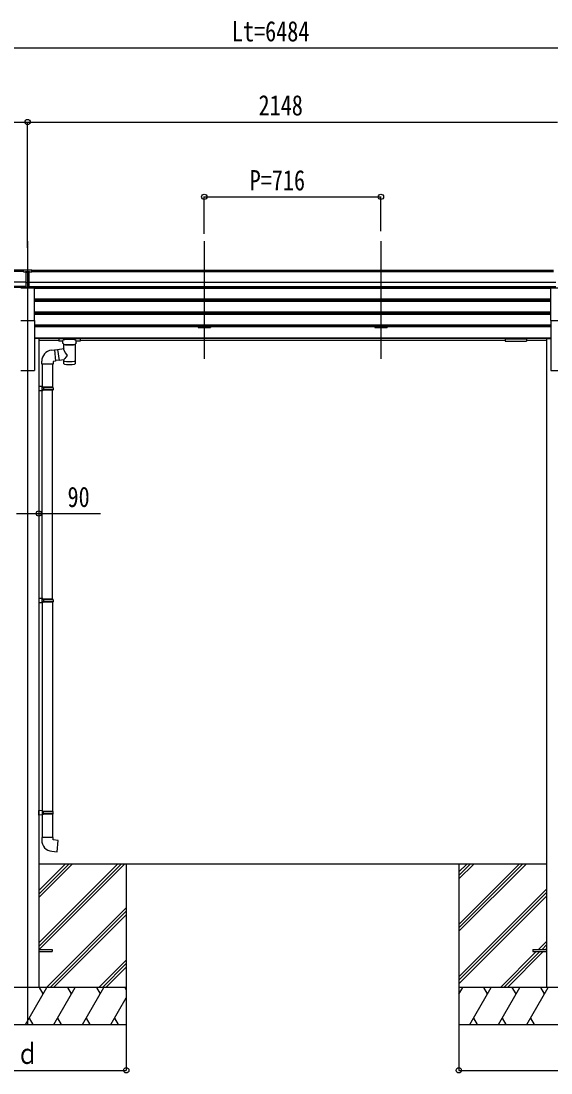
# Model space of a CAD drawing. Units: millimetres, scale not verified. Extents: x -10512 to 10512, y -7425 to 7425.
# Drawn here: x -2018 to 130, y -4858 to -596 of the extents above; entities that cross this region are included whole.
import ezdxf
from ezdxf.enums import TextEntityAlignment as Align

# ---------------------------------------------------------------- set-up
doc = ezdxf.new("R2010")
doc.units = ezdxf.units.MM
doc.header["$LTSCALE"] = 30
for name, color, linetype in [('0-3_YKK_12', 2, 'Continuous'), ('0-4_YKK_13', 4, 'Continuous'), ('0-5_YKK_A1', 4, 'Continuous'), ('0-6_YKK_D', 6, 'Continuous')]:
    doc.layers.add(name, color=color, linetype=linetype)
doc.styles.add('ＭＳ ゴシック', font='')
doc.styles.get('ＭＳ ゴシック').set_extended_font_data('MS Gothic')

msp = doc.modelspace()

# ---------------------------------------------------------------- linework, layer by layer
at = {"layer": '0-3_YKK_12'}
for p, q in [((-1990.97, -1486.98), (-1990.97, -4661.38)), ((-1274.97, -1486.98), (-1274.97, -1964.5)), ((-558.97, -1486.98), (-558.97, -1964.5))]:
    msp.add_line(p, q, dxfattribs=at)
at = {"layer": '0-4_YKK_13'}
for p, q in [((-2007.47, -1611.4), (-2007.47, -1603.55)), ((-2007.47, -1611.4), (-1997.47, -1611.4)), ((-1990.97, -1612.21), (-1997.47, -1611.82)), ((-1997.47, -1613.4), (-1984.47, -1613.4)), ((-1984.47, -1611.88), (-1990.97, -1612.19)), ((-1984.47, -1675.03), (-1984.47, -1609.75)), ((-1997.47, -1654.92), (-1990.97, -1655.08)), ((-1990.97, -1655.08), (-1984.47, -1654.92)), ((-2018.47, -1677.01), (-1963.47, -1677.01)), ((-1997.47, -1673.96), (-1990.97, -1674.36)), ((-1990.97, -1674.36), (-1984.47, -1673.96)), ((-1963.47, -1808.81), (-1963.47, -1677.01)), ((129.53, -1808.81), (129.53, -1677.01)), ((129.53, -1677.01), (184.53, -1677.01)), ((-2018.47, -1808.81), (-1963.47, -1808.81)), ((129.53, -1808.81), (184.53, -1808.81)), ((-1864.97, -1881.67), (-1864.97, -1892.43)), ((-1779.97, -1881), (-1862.97, -1881)), ((-1779.97, -1883.18), (-1862.97, -1883.18)), ((-1848.47, -1893.09), (-1862.97, -1893.09)), ((-1848.47, -1899.9), (-1848.47, -1889.62)), ((-1844.37, -1921.97), (-1844.37, -1904.39)), ((-1798.57, -1904.4), (-1798.55, -1984.69)), ((-1794.47, -1899.9), (-1794.47, -1889.62)), ((-1779.97, -1893.09), (-1794.47, -1893.09)), ((-1777.97, -1881.67), (-1777.97, -1892.43)), ((-1777.97, -1881.86), (-1777.97, -1883.4)), ((-55.97, -1881.67), (-55.97, -1892.43)), ((-55.97, -1881.86), (-55.97, -1883.4)), ((-53.97, -1881), (29.03, -1881)), ((-53.97, -1883.18), (29.03, -1883.18)), ((-53.97, -1893.09), (29.03, -1893.09)), ((31.03, -1881.67), (31.03, -1892.43)), ((-1894.33, -1929.28), (-1881.81, -1927.73)), ((-1869.3, -1927.76), (-1881.64, -1929.67)), ((-1869.59, -1925.88), (-1844.37, -1921.97)), ((-1869.59, -1925.88), (-1862.57, -1971.14)), ((-1933.73, -1985.29), (-1933.73, -1974.38)), ((-1887.73, -1985.29), (-1933.73, -1985.29)), ((-1931.77, -1985.29), (-1931.77, -2076.75)), ((-1889.77, -1985.29), (-1889.77, -2079.31)), ((-1862.86, -1969.26), (-1877.98, -1971.61)), ((-1844.37, -1968.31), (-1862.57, -1971.14)), ((-1844.38, -1984.69), (-1844.37, -1968.06)), ((-1929.77, -2076.81), (-1945.77, -2076.34)), ((-1945.77, -2076.34), (-1945.77, -2094.28)), ((-1929.77, -2078.81), (-1931.77, -2078.81)), ((-1888.77, -2079.31), (-1931.77, -2079.31)), ((-1887.77, -2081.31), (-1931.77, -2081.31)), ((-1929.77, -2078.81), (-1929.77, -2076.81)), ((-1927.29, -2081.31), (-1926.86, -2079.31)), ((-1887.77, -2081.31), (-1888.77, -2079.31)), ((-1887.77, -2081.31), (-1887.77, -2089.31)), ((-1929.77, -2093.81), (-1945.77, -2094.28)), ((-1887.77, -2089.31), (-1931.77, -2089.31)), ((-1888.77, -2091.31), (-1931.77, -2091.31)), ((-1931.77, -2936), (-1931.77, -2093.87)), ((-1929.77, -2093.81), (-1929.77, -2091.81)), ((-1889.77, -2938.56), (-1889.77, -2091.31)), ((-1887.77, -2089.31), (-1888.77, -2091.31)), ((-1929.77, -2936.06), (-1945.77, -2935.59)), ((-1945.77, -2935.59), (-1945.77, -2953.53)), ((-1929.77, -2938.06), (-1931.77, -2938.06)), ((-1888.77, -2938.56), (-1931.77, -2938.56)), ((-1887.77, -2940.56), (-1931.77, -2940.56)), ((-1929.77, -2938.06), (-1929.77, -2936.06)), ((-1927.29, -2940.56), (-1926.86, -2938.56)), ((-1887.77, -2940.56), (-1888.77, -2938.56)), ((-1887.77, -2940.56), (-1887.77, -2948.56)), ((-1929.77, -2953.06), (-1945.77, -2953.53)), ((-1887.77, -2948.56), (-1931.77, -2948.56)), ((-1888.77, -2950.56), (-1931.77, -2950.56)), ((-1931.77, -2953.12), (-1931.77, -3795.25)), ((-1929.77, -2953.06), (-1929.77, -2951.06)), ((-1889.77, -2950.56), (-1889.77, -3797.81)), ((-1887.77, -2948.56), (-1888.77, -2950.56)), ((-1929.77, -3795.31), (-1945.77, -3794.84)), ((-1945.77, -3812.78), (-1945.77, -3794.84)), ((-1929.77, -3812.31), (-1945.77, -3812.78)), ((-1888.77, -3797.81), (-1931.77, -3797.81)), ((-1887.77, -3799.81), (-1931.77, -3799.81)), ((-1887.77, -3807.81), (-1931.77, -3807.81)), ((-1888.77, -3809.81), (-1931.77, -3809.81)), ((-1929.77, -3810.31), (-1931.77, -3810.31)), ((-1931.77, -3812.37), (-1931.77, -3903.81)), ((-1929.77, -3795.31), (-1929.77, -3797.31)), ((-1929.77, -3810.31), (-1929.77, -3812.31)), ((-1927.29, -3807.81), (-1926.86, -3809.81)), ((-1889.77, -3809.81), (-1889.77, -3903.81)), ((-1887.77, -3799.81), (-1888.77, -3797.81)), ((-1887.77, -3807.81), (-1888.77, -3809.81)), ((-1887.77, -3807.81), (-1887.77, -3799.81)), ((-1887.77, -3903.81), (-1933.77, -3903.81)), ((-1933.77, -3903.81), (-1933.77, -3914.73)), ((-1887.77, -3913.81), (-1887.77, -3903.81)), ((-1945.77, -4356.88), (-1890.97, -4356.88)), ((-1945.77, -4365.88), (-1890.97, -4365.88)), ((-1890.97, -4356.88), (-1890.97, -4365.88)), ((57.03, -4356.88), (57.03, -4365.88)), ((57.03, -4356.88), (111.83, -4356.88)), ((57.03, -4365.88), (111.83, -4365.88))]:
    msp.add_line(p, q, dxfattribs=at)
for points in [[(-2007.47, -1603.55), (-1989.47, -1603.4), (-1974.47, -1603.53)], [(-1984.47, -1675.03), (-1990.97, -1675.42), (-1997.47, -1675.03), (-1997.47, -1609.68)], [(-1984.47, -1611.35), (-1974.47, -1611.27), (-1974.47, -1603.53)], [(-1984.47, -1656.02), (-1987.72, -1656.1), (-1990.97, -1656.18), (-1994.21, -1656.1), (-1997.47, -1656.02)], [(-1862.97, -1881), (-1863.32, -1881.01), (-1863.85, -1881.03), (-1864.3, -1881.08), (-1864.6, -1881.16), (-1864.77, -1881.26), (-1864.89, -1881.4), (-1864.96, -1881.58), (-1864.97, -1881.67)], [(-1862.97, -1893.09), (-1863.32, -1893.09), (-1863.85, -1893.06), (-1864.3, -1893.01), (-1864.6, -1892.93), (-1864.77, -1892.83), (-1864.89, -1892.7), (-1864.96, -1892.52), (-1864.97, -1892.43)], [(-1844.37, -1904.39), (-1844.6, -1904.29), (-1845.96, -1903.56), (-1847.07, -1902.71), (-1847.83, -1901.85), (-1848.29, -1900.95), (-1848.46, -1900.06)], [(-1794.51, -1899.84), (-1794.48, -1900.2), (-1794.73, -1901.16), (-1795.25, -1902.04), (-1796.05, -1902.88), (-1797.17, -1903.67), (-1798.57, -1904.4)], [(-1777.97, -1881.67), (-1778.01, -1881.47), (-1778.09, -1881.33), (-1778.19, -1881.24), (-1778.29, -1881.18), (-1778.41, -1881.13), (-1778.7, -1881.07), (-1779.19, -1881.03), (-1779.73, -1881), (-1779.97, -1881)], [(-1777.97, -1892.43), (-1778.01, -1892.62), (-1778.09, -1892.76), (-1778.19, -1892.85), (-1778.29, -1892.91), (-1778.41, -1892.96), (-1778.7, -1893.02), (-1779.19, -1893.07), (-1779.73, -1893.09), (-1779.97, -1893.09)], [(-55.97, -1881.67), (-55.93, -1881.47), (-55.85, -1881.33), (-55.75, -1881.24), (-55.65, -1881.18), (-55.53, -1881.13), (-55.23, -1881.07), (-54.74, -1881.03), (-54.2, -1881), (-53.97, -1881)], [(-55.97, -1892.43), (-55.93, -1892.62), (-55.85, -1892.76), (-55.75, -1892.85), (-55.65, -1892.91), (-55.53, -1892.96), (-55.23, -1893.02), (-54.74, -1893.07), (-54.2, -1893.09), (-53.97, -1893.09)], [(29.03, -1881), (29.39, -1881.01), (29.92, -1881.03), (30.36, -1881.08), (30.67, -1881.16), (30.84, -1881.26), (30.96, -1881.4), (31.03, -1881.58), (31.03, -1881.67)], [(29.03, -1893.09), (29.39, -1893.09), (29.92, -1893.06), (30.36, -1893.01), (30.67, -1892.93), (30.84, -1892.83), (30.96, -1892.7), (31.03, -1892.52), (31.03, -1892.43)], [(-1881.81, -1927.73), (-1877.81, -1973.55), (-1887.73, -1975.29), (-1887.73, -1985.29)], [(-1929.77, -2091.81), (-1931.77, -2091.81), (-1931.77, -2078.81)], [(-1927.29, -2081.31), (-1927.29, -2089.31), (-1926.86, -2091.31)], [(-1929.77, -2951.06), (-1931.77, -2951.06), (-1931.77, -2938.06)], [(-1927.29, -2940.56), (-1927.29, -2948.56), (-1926.86, -2950.56)], [(-1929.77, -3797.31), (-1931.77, -3797.31), (-1931.77, -3810.31)], [(-1927.29, -3807.81), (-1927.29, -3799.81), (-1926.86, -3797.81)], [(-1892.69, -3959.56), (-1871.85, -3961.38), (-1867.84, -3915.56), (-1887.77, -3913.81)]]:
    msp.add_lwpolyline(points, dxfattribs=at)
for centre, radius, start, end in [((-1887.82, -1974.73), 45.91, 98.14944, 179.55845), ((-1888.77, -3914.73), 45, 180, 265)]:
    msp.add_arc(centre, radius, start, end, dxfattribs=at)
for centre, major_axis, ratio, start_param, end_param in [((-1966.4, -1613.71), (24.57, -1.51), 0.121868, 3.1422238, 3.1491027), ((-1862.97, -1883.4), (-2, 0), 0.109601, 4.712389, 6.2831853), ((-1821.47, -1889.62), (-27, 0), 0.122176, 3.1415927, 6.2831853), ((-1832.47, -1899.9), (-16, 0), 0.361356, 0, 0.0194874), ((-1821.46, -1904.85), (-22.92, 0.42), 0.07247, 0.0008089, 1.5716053), ((-1821.46, -1906.48), (-22.92, 0.42), 0.07247, 0.0008089, 1.5716053), ((-1821.48, -1904.85), (22.91, 0.42), 0.072511, 4.711586, 6.2823824), ((-1821.48, -1906.48), (22.91, 0.42), 0.072511, 4.711586, 6.2823824), ((-1779.97, -1883.4), (-2, 0), 0.109601, 3.1415927, 4.712389), ((-53.97, -1883.4), (2, 0), 0.109601, 1.5707963, 3.1415927), ((29.03, -1883.4), (2, 0), 0.109601, 0, 1.5707963), ((-1821.47, -1948.51), (22.81, -26.62), 0.234429, 3.1563334, 4.5976381), ((-1824.02, -1945.87), (-20.32, -22.25), 0.045535, 4.9756507, 6.2441899), ((-1821.47, -1984.69), (-22.92, 0), 0.101955, 6.2829723, 9.4248207), ((-1821.47, -1972.25), (-22.91, 0), 0.122865, 6.2831853, 9.424778)]:
    msp.add_ellipse(centre, major_axis=major_axis, ratio=ratio, start_param=start_param, end_param=end_param, dxfattribs=at)
at = {"layer": '0-5_YKK_A1'}
for p, q in [((-2007.47, -1604.97), (-4132.47, -1604.97)), ((-2007.47, -1610.18), (-4132.47, -1610.18)), ((-1984.47, -1610.18), (-1984.47, -1610.18)), ((-1974.47, -1604.97), (140.53, -1604.97)), ((-1974.47, -1610.18), (140.53, -1610.18)), ((-1997.47, -1653.72), (-4132.47, -1653.72)), ((-1984.47, -1653.72), (150.53, -1653.72)), ((-1997.47, -1671.57), (-4132.47, -1671.57)), ((-1997.47, -1674.81), (-4132.47, -1674.81)), ((-1984.47, -1671.57), (150.53, -1671.57)), ((-1984.47, -1674.81), (150.53, -1674.81)), ((-1963.47, -1677.87), (129.53, -1677.87)), ((-1299.97, -1674.91), (-1299.97, -1677.87)), ((-1249.97, -1674.91), (-1249.97, -1677.87)), ((-583.97, -1674.91), (-583.97, -1677.87)), ((-533.97, -1674.91), (-533.97, -1677.87)), ((-1963.47, -1721.23), (129.53, -1721.23)), ((-1963.47, -1722.73), (129.53, -1722.73)), ((-1963.47, -1727.04), (129.53, -1727.04)), ((-1963.47, -1730.45), (129.53, -1730.45)), ((-1299.97, -1727.04), (-1299.97, -1730.45)), ((-1249.97, -1727.04), (-1249.97, -1730.45)), ((-583.97, -1727.04), (-583.97, -1730.45)), ((-533.97, -1727.04), (-533.97, -1730.45)), ((-1963.47, -1773.81), (129.53, -1773.81)), ((-1963.47, -1775.3), (129.53, -1775.3)), ((-1963.47, -1779.62), (129.53, -1779.62)), ((-1963.47, -1783.02), (129.53, -1783.02)), ((-1299.97, -1783.02), (-1299.97, -1779.62)), ((-1249.97, -1779.62), (-1249.97, -1783.02)), ((-583.97, -1783.02), (-583.97, -1779.62)), ((-533.97, -1779.62), (-533.97, -1783.02)), ((-1963.47, -1808.81), (-1963.47, -2011.38)), ((-1963.47, -1826.39), (129.53, -1826.39)), ((-1963.47, -1827.88), (129.53, -1827.88)), ((-1963.47, -1832.2), (129.53, -1832.2)), ((-1299.97, -1832.2), (-1299.97, -1837.72)), ((-1249.97, -1832.2), (-1249.97, -1837.72)), ((-583.97, -1832.2), (-583.97, -1837.72)), ((-533.97, -1832.2), (-533.97, -1837.72)), ((129.53, -1808.81), (129.53, -2011.38)), ((-1963.47, -1832.78), (-1299.97, -1832.78)), ((-1299.97, -1837.72), (-1249.97, -1837.72)), ((-1249.97, -1832.78), (-583.97, -1832.78)), ((-583.97, -1837.72), (-533.97, -1837.72)), ((-533.97, -1832.78), (129.53, -1832.78)), ((-1963.47, -1879.79), (129.53, -1879.79)), ((-1963.47, -1881.19), (129.53, -1881.19)), ((-1945.77, -1882.38), (-1963.47, -1882.38)), ((-1945.77, -1882.38), (-1945.77, -4511.38)), ((-1945.77, -1888.88), (-1864.97, -1888.88)), ((-1777.97, -1888.88), (-55.97, -1888.88)), ((31.03, -1888.88), (111.83, -1888.88)), ((111.83, -1882.38), (111.83, -4511.38)), ((111.83, -1882.38), (129.53, -1882.38)), ((-2018.47, -2011.38), (-1963.47, -2011.38)), ((129.53, -2011.38), (184.53, -2011.38)), ((-1945.97, -4330.86), (-1626.49, -4011.38)), ((-1945.97, -4345), (-1612.35, -4011.38)), ((-1945.97, -4147.01), (-1810.34, -4011.38)), ((-1945.97, -4132.87), (-1824.48, -4011.38)), ((-1945.97, -4118.73), (-1838.62, -4011.38)), ((111.83, -4011.38), (-1945.77, -4011.38)), ((-1943.71, -4356.88), (-1598.2, -4011.38)), ((-1591.17, -4011.38), (-1591.17, -4661.38)), ((-243.17, -4011.38), (-243.17, -4661.38)), ((-243.17, -4255.56), (1.01, -4011.38)), ((-243.17, -4269.7), (15.15, -4011.38)), ((-243.17, -4283.84), (29.3, -4011.38)), ((-243.17, -4071.71), (-182.84, -4011.38)), ((-243.17, -4057.57), (-196.98, -4011.38)), ((-243.17, -4043.43), (-211.12, -4011.38)), ((-243.17, -4467.69), (111.63, -4112.89)), ((-243.17, -4481.83), (111.63, -4127.03)), ((-243.17, -4495.97), (111.63, -4141.18)), ((-1914.36, -4511.38), (-1591.17, -4188.19)), ((-1900.22, -4511.38), (-1591.17, -4202.33)), ((-1886.07, -4511.38), (-1591.17, -4216.48)), ((79.77, -4356.88), (111.63, -4325.02)), ((93.92, -4356.88), (111.63, -4339.17)), ((-74.73, -4511.38), (70.77, -4365.88)), ((-60.58, -4511.38), (84.92, -4365.88)), ((-46.44, -4511.38), (99.06, -4365.88)), ((108.06, -4356.88), (111.63, -4353.31)), ((108.06, -4356.88), (111.63, -4353.31)), ((-1702.23, -4511.38), (-1591.17, -4400.32)), ((-1688.08, -4511.38), (-1591.17, -4414.47)), ((-1673.94, -4511.38), (-1591.17, -4428.61)), ((-1591.17, -4511.38), (-2391.17, -4511.38)), ((-2000.01, -4661.38), (-1913.41, -4511.38)), ((-1928.41, -4537.36), (-1943.41, -4511.38)), ((-1884.54, -4661.38), (-1797.94, -4511.38)), ((-1812.94, -4537.36), (-1827.94, -4511.38)), ((-1769.07, -4661.38), (-1682.47, -4511.38)), ((-1712.47, -4511.38), (-1697.47, -4537.36)), ((-1597, -4511.38), (-1591.17, -4521.48)), ((556.83, -4511.38), (-243.17, -4511.38)), ((-243.17, -4538.88), (-227.29, -4511.38)), ((-198.42, -4661.38), (-111.82, -4511.38)), ((-126.82, -4537.36), (-141.82, -4511.38)), ((-82.95, -4661.38), (3.65, -4511.38)), ((-11.35, -4537.36), (-26.35, -4511.38)), ((32.52, -4661.38), (119.12, -4511.38)), ((104.12, -4537.36), (89.12, -4511.38)), ((-1653.6, -4661.38), (-1591.17, -4553.24)), ((-1985.01, -4635.4), (-1970.01, -4661.38)), ((-1869.54, -4635.4), (-1854.54, -4661.38)), ((-1754.07, -4635.4), (-1739.07, -4661.38)), ((-1638.6, -4635.4), (-1623.6, -4661.38)), ((-183.42, -4635.4), (-168.42, -4661.38)), ((-67.95, -4635.4), (-52.95, -4661.38)), ((47.52, -4635.4), (62.52, -4661.38)), ((-2391.17, -4661.38), (-1591.17, -4661.38)), ((-243.17, -4661.38), (556.83, -4661.38))]:
    msp.add_line(p, q, dxfattribs=at)
at = {"layer": '0-6_YKK_D'}
for p, q in [((-4008.97, -704.97), (2175.03, -704.97)), ((-4138.97, -1004.97), (-1990.97, -1004.97)), ((-1990.97, -1514.54), (-1990.97, -1003.97)), ((-1990.97, -1514.54), (-1990.97, -1003.97)), ((-1990.97, -1004.97), (157.03, -1004.97)), ((-1274.97, -1458.09), (-1274.97, -1306.99)), ((-1274.97, -1307.99), (-558.97, -1307.99)), ((-558.97, -1446.95), (-558.97, -1306.99)), ((-1591.17, -4662.38), (-1591.17, -4848.09)), ((-243.17, -4661.38), (-243.17, -4848.09)), ((-2391.17, -4847.09), (-1591.17, -4847.09)), ((-243.17, -4847.09), (556.83, -4847.09))]:
    msp.add_line(p, q, dxfattribs=at)
msp.add_lwpolyline([(-2036.17, -2590.93), (-1945.77, -2590.93), (-1695.97, -2590.93)], dxfattribs=at)
for centre in [(-1990.97, -1004.97), (-1990.97, -1004.97), (-1274.97, -1307.99), (-558.97, -1307.99), (-1945.77, -2590.93), (-1591.17, -4847.09), (-243.17, -4847.09)]:
    msp.add_circle(centre, 10.62, dxfattribs=at)

# ---------------------------------------------------------------- texts
at = {"layer": '0-6_YKK_D', "style": 'ＭＳ ゴシック', "width": 0.8}
for s, p in [('Lt=6484', (-1162.97, -702.97)), ('2148', (-1054.97, -1002.97)), ('P=716', (-1090.97, -1306.69)), ('90', (-1829.27, -2589.63)), ('ｄ', (-2036.17, -4845.76))]:
    msp.add_text(s, height=82.48, dxfattribs=at).set_placement(p, align=Align.BOTTOM_LEFT)

doc.saveas('drawing.dxf')
